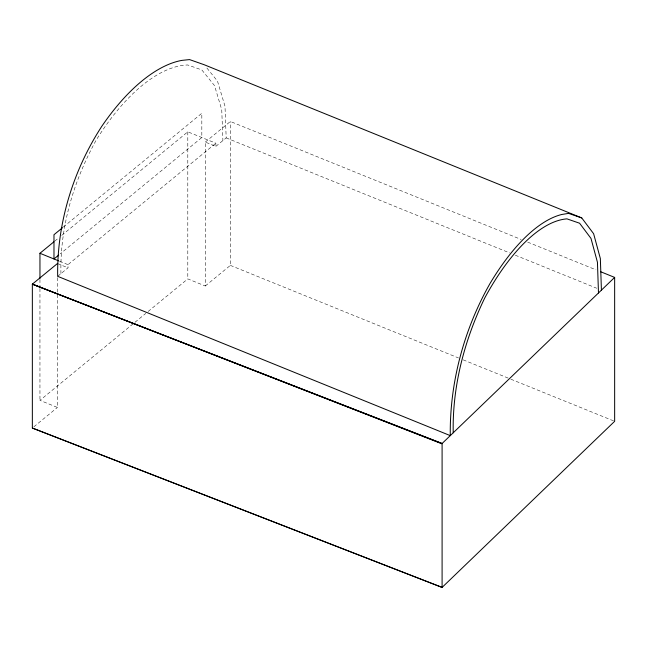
<?xml version="1.0" encoding="UTF-8"?>
<svg xmlns="http://www.w3.org/2000/svg" width="647" height="647" viewBox="0 0 647 647"><rect width="100%" height="100%" fill="white"/><g stroke="black" fill="none" stroke-linecap="round" stroke-linejoin="round"><path stroke-width="0.49" stroke-dasharray="3.23 2.43" d="M60.947 273.624C59.815 226.943 73.677 180.925 96.096 140.278A163.101 76.572 -67.9 0 1 187.759 64.983L201.832 69.933L214.537 85.639L221.751 109.796L222.908 140.577M63.317 227.057L201.824 113.274L201.824 137.512L60.203 253.859M54.736 241.129L57.85 238.573M61.74 235.379L187.8 131.826L215.847 143.205L215.847 146.376L205.285 142.089L205.285 285.99L187.8 278.897L146.562 312.776M205.285 142.089L230.364 121.482L521.15 239.471M57.672 276.318L68 267.834L68 264.663L215.847 143.205M215.847 146.376L226.183 137.892L224.994 106.245L217.489 81.11L206.15 67.094M57.437 277.628L57.437 407.448L39.952 400.347L145.777 313.415M33.87 426.802L57.437 407.448M205.285 285.99L230.364 265.383L230.364 121.482M527.693 242.132L595.952 269.823M226.183 137.892L509.715 252.937M515.327 255.217L596.744 288.247M230.364 265.383L458.505 357.953M463.179 359.853L509.933 378.818M510.863 379.199L614.65 421.31M59.589 261.242L68 264.663M57.437 263.539L68 267.834M187.8 131.826L187.8 278.897M39.952 279.472L39.952 287.527M39.952 288.538L39.952 400.347"/><path stroke-width="0.97" d="M453.223 432.794C452.245 386.089 464.53 339.885 484.74 297.992A163.885 68.825 -70.9 0 1 566.958 218.864L579.575 223.215L590.978 238.395L597.44 262.245L598.483 292.978M614.65 277.409L441.82 443.769L32.35 284.146L32.35 428.047L442.095 587.411L614.65 421.31L614.65 277.409L600.626 271.724M62.541 227.695L53.976 234.724L53.976 258.97L58.642 255.136M39.952 278.461L39.952 253.276L53.96 241.776M32.35 428.047L442.095 587.411L442.095 443.51L32.35 284.146L57.437 263.539M581.758 217.934L568.567 213.381L561.782 214.48A169.619 71.235 -70.9 0 0 489.925 283.653C463.875 329.671 449.608 382.684 450.28 435.625L57.672 276.318C56.839 223.393 73.079 170.476 101.862 126.197A168.794 79.249 -67.9 0 1 181.985 60.373L189.555 59.589L204.258 64.757L581.758 217.934L593.622 233.729L600.351 258.557L601.419 290.147M32.35 284.146L442.095 443.51M39.952 253.276L58.651 260.862"/></g></svg>
